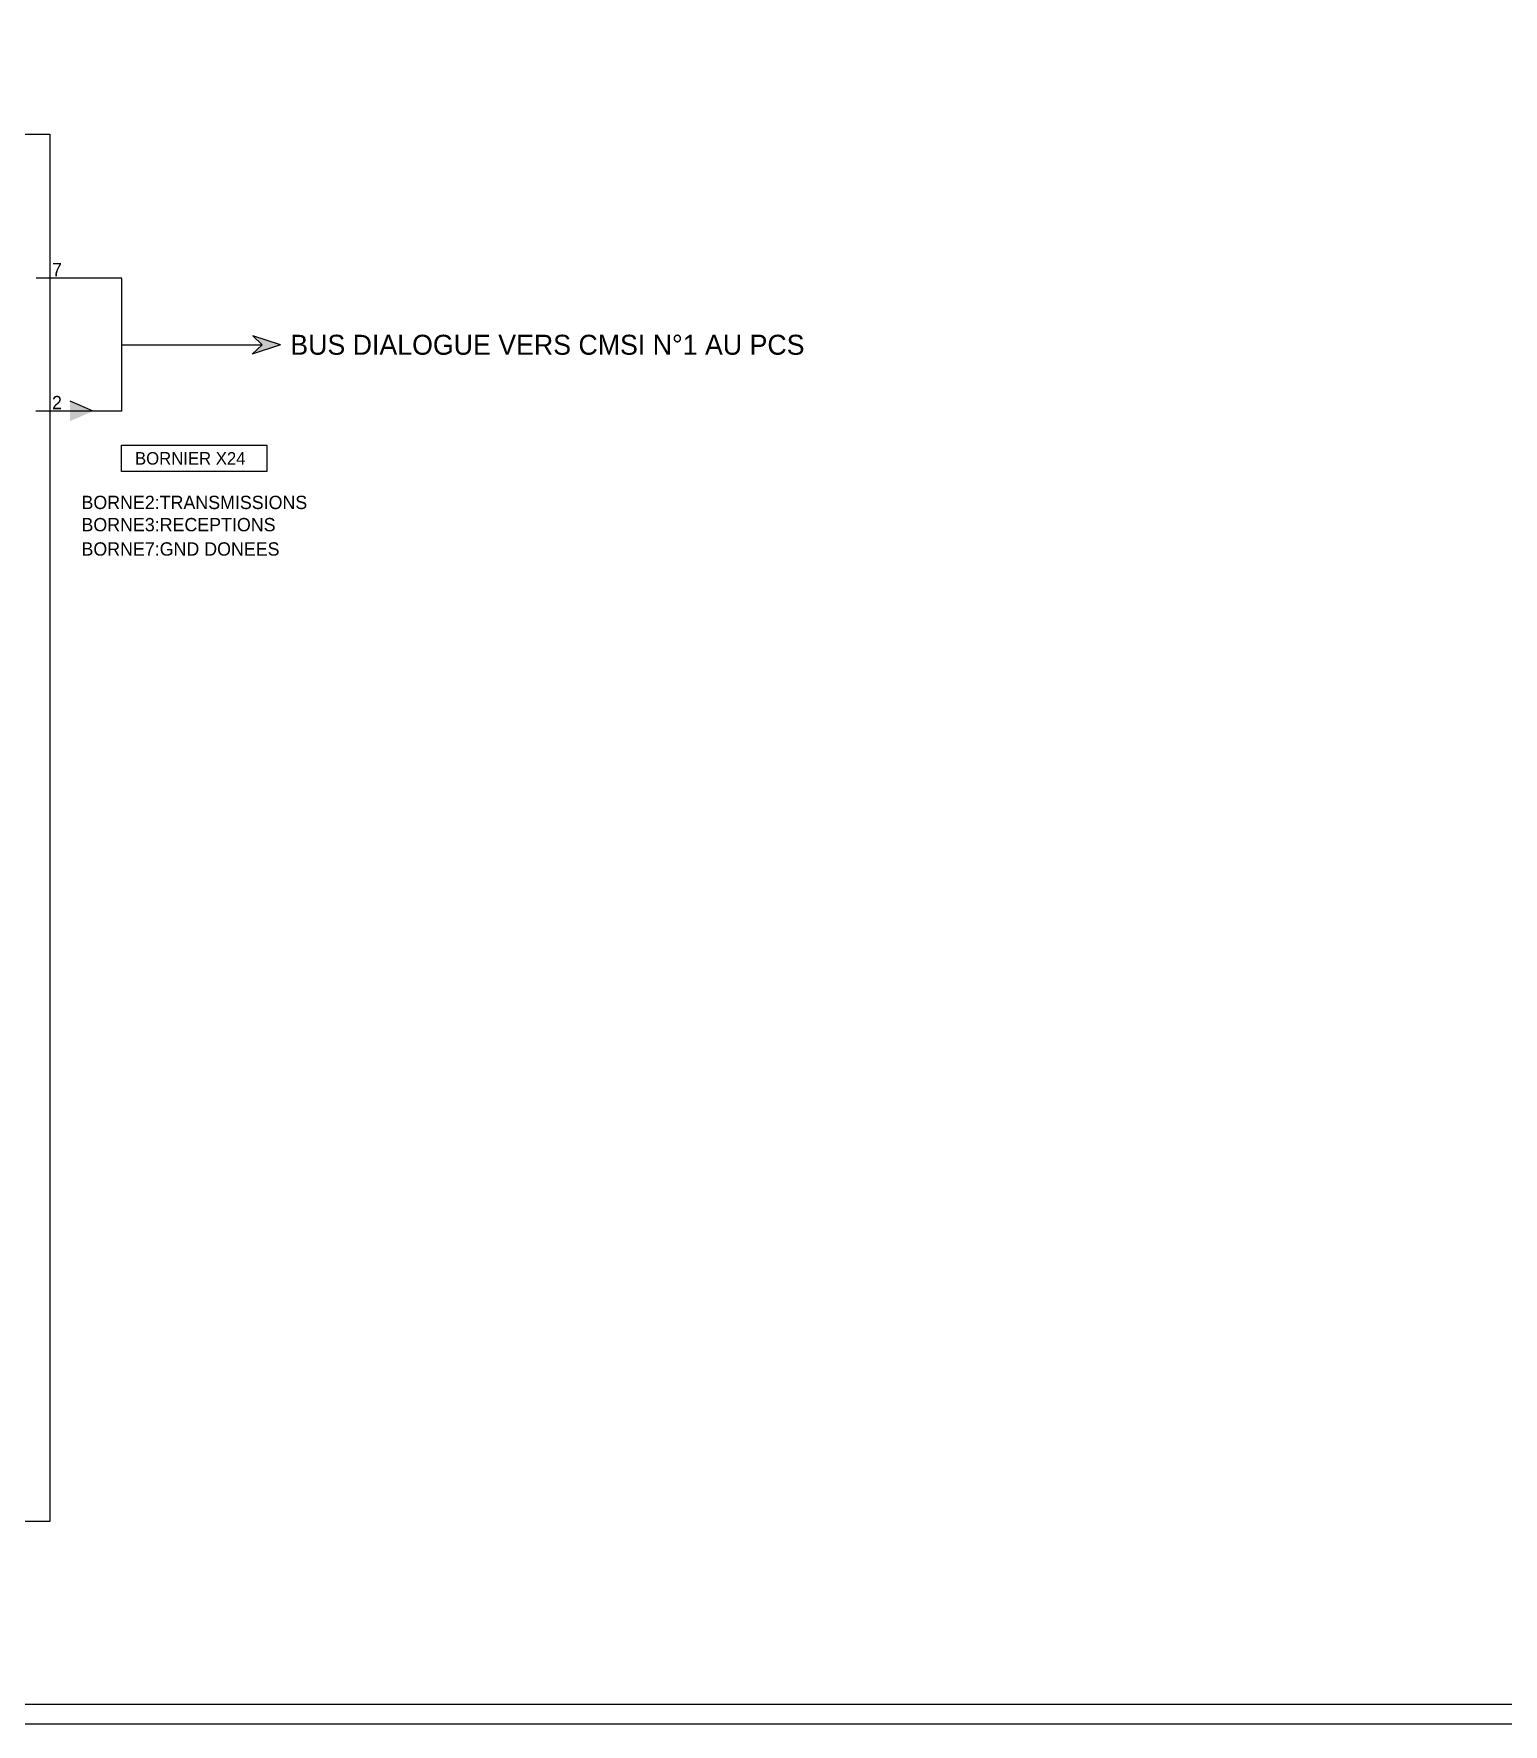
# Model space of a CAD drawing. Header units: millimetres. Extents: x 1942 to 3722, y 1044 to 1602.
# Drawn here: x 2149.1 to 2391.7, y 1043.8 to 1322.9 of the extents above; entities that cross this region are included whole.
import ezdxf
from ezdxf.enums import TextEntityAlignment as Align

# ---------------------------------------------------------------- set-up
doc = ezdxf.new("R2010")
doc.units = ezdxf.units.MM
doc.layers.add('JCC-CABLE1', color=3, linetype='Continuous')

msp = doc.modelspace()

# ---------------------------------------------------------------- hatches: boundary and pattern name
at = {"layer": 'JCC-CABLE1'}
for points in [[(2189.85, 1271.57), (2185.31, 1273.07), (2186.85, 1271.6), (2185.2, 1270.03)], [(2158.91, 1260.63), (2155.11, 1262.27), (2155.11, 1258.99)]]:
    msp.add_hatch(color=21, dxfattribs=at).paths.add_polyline_path(points)

# ---------------------------------------------------------------- linework, layer by layer
at = {"color": 0}
for points in [[(3476.88, 1043.84), (1941.82, 1043.84), (1941.82, 1602.04), (3476.88, 1602.04)], [(1944.02, 1599.75), (3274.38, 1599.75), (3274.38, 1047.07), (1944.02, 1047.07)]]:
    msp.add_lwpolyline(points, close=True, dxfattribs=at)
at = {"color": 8}
msp.add_lwpolyline([(2151.78, 1077.33), (1966.21, 1077.33), (1966.21, 1306.36), (2151.78, 1306.36)], close=True, dxfattribs=at)
at = {"layer": 'JCC-CABLE1', "color": 21}
for p, q in [((2163.66, 1282.57), (2149.53, 1282.57)), ((2158.91, 1260.63), (2155.11, 1262.27)), ((2163.66, 1260.63), (2149.47, 1260.63))]:
    msp.add_line(p, q, dxfattribs=at)
at = {"layer": 'JCC-CABLE1', "color": 21, "const_width": 0.22}
msp.add_lwpolyline([(2163.66, 1260.63), (2163.66, 1282.57)], dxfattribs=at)
at = {"layer": 'JCC-CABLE1', "color": 21}
for points in [[(2189.85, 1271.57), (2185.31, 1273.07)], [(2185.31, 1273.07), (2186.85, 1271.6)], [(2163.66, 1271.6), (2186.85, 1271.6)], [(2185.2, 1270.03), (2186.85, 1271.6)], [(2189.85, 1271.57), (2185.2, 1270.03)]]:
    msp.add_lwpolyline(points, dxfattribs=at)
msp.add_lwpolyline([(2163.63, 1250.7), (2163.63, 1255), (2187.62, 1255), (2187.62, 1250.7)], close=True, dxfattribs=at)

# ---------------------------------------------------------------- texts
msp.add_text('BUS DIALOGUE VERS CMSI N°1 AU PCS', height=3.3, dxfattribs=at).set_placement((2191.48, 1271.6), align=Align.MIDDLE_LEFT)
for s, insert, char_height, width, attachment_point in [('7', (2152.14, 1285.1), 2.2, 4.2549, 1), ('2', (2152.14, 1263.15), 2.2, 4.2549, 1), ('BORNIER X24', (2174.96, 1252.83), 2.0625, 22.6497, 5), ('BORNE2:TRANSMISSIONS', (2157, 1246.67), 2.2, 46.1368, 1), ('BORNE3:RECEPTIONS', (2157, 1243), 2.2, 46.1368, 1), ('BORNE7:GND DONEES', (2157, 1238.98), 2.2, 46.1368, 1)]:
    msp.add_mtext(s, dxfattribs=dict(at, insert=insert, char_height=char_height, width=width, attachment_point=attachment_point))

doc.saveas('drawing.dxf')
